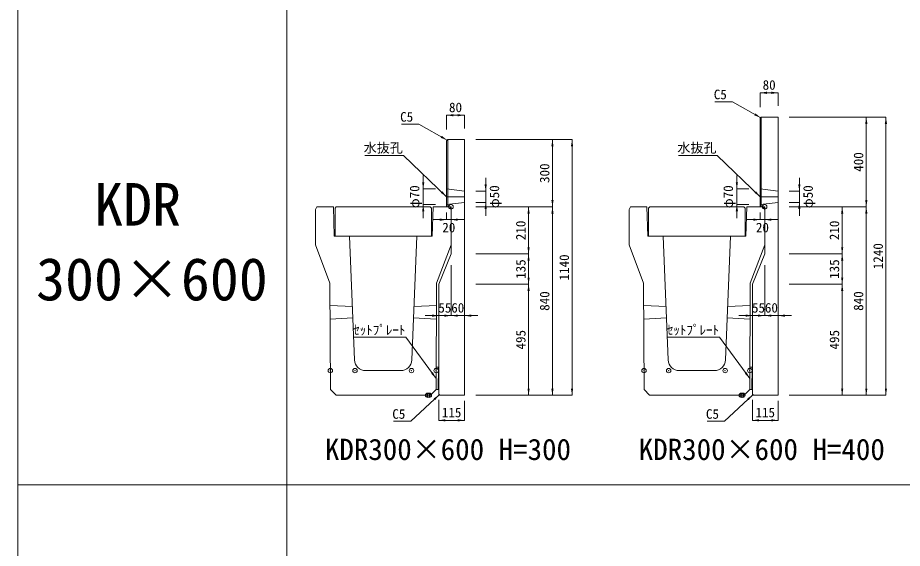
# Model space of a CAD drawing. Units: millimetres at full size, sheet at 1:40. Extents: x 172874 to 199766, y 869448 to 902797.
# Drawn here: x 187274 to 191220, y 897266 to 899632 of the extents above; entities that cross this region are included whole.
import ezdxf
from ezdxf.enums import TextEntityAlignment as Align

# ---------------------------------------------------------------- set-up
doc = ezdxf.new("R2010")
doc.units = ezdxf.units.MM
doc.header["$LTSCALE"] = 40
doc.header["$PDMODE"] = 32
doc.header["$PDSIZE"] = 20
doc.linetypes.add('DASHED', pattern=[7.5, 6, -1.5])
doc.linetypes.add('USER2', pattern=[4.7625, 3.175, -1.5875])
for name, color, linetype, lineweight in [('セットプレート', 3, 'Continuous', 13), ('パネックスKDR', 2, 'Continuous', 13), ('図枠', 5, 'Continuous', 13), ('寸法線', 7, 'Continuous', 13), ('引出線', 4, 'Continuous', 13), ('本体', 2, 'Continuous', 13), ('補助線', 8, 'Continuous', 13)]:
    doc.layers.add(name, color=color, linetype=linetype, lineweight=lineweight)
doc.layers.add('文字', color=7, linetype='Continuous')
doc.styles.add('ＭＳ ゴシック', font='')
doc.styles.get('ＭＳ ゴシック').set_extended_font_data('MS Gothic')

# ---------------------------------------------------------------- blocks, each defined once
blk = doc.blocks.new('filled_arrow')
at = {"color": 0, "linetype": 'Continuous', "lineweight": -2}
blk.add_solid([(7.5, 1.25), (0, 0), (7.5, -1.25)], dxfattribs=at)

msp = doc.modelspace()

# ---------------------------------------------------------------- linework, layer by layer
at = {"layer": 'セットプレート'}
for points in [[(189140.44, 897973.33), (189150.44, 897973.29), (189150.82, 898073.29), (189140.82, 898073.33)], [(190539.46, 897973.33), (190549.46, 897973.29), (190549.85, 898073.29), (190539.85, 898073.33)]]:
    msp.add_lwpolyline(points, close=True, dxfattribs=at)
at = {"layer": 'パネックスKDR'}
for p, q in [((190586.29, 899183.33), (190591.29, 899188.33)), ((190591.29, 899188.33), (190666.29, 899188.33)), ((190666.29, 899188.33), (190666.29, 897948.33)), ((190586.29, 899183.33), (190586.29, 898788.33)), ((189187.26, 899083.33), (189192.26, 899088.33)), ((189187.26, 899083.33), (189187.26, 898788.33)), ((189192.26, 899088.33), (189267.26, 899088.33)), ((189267.26, 899088.33), (189267.26, 897948.33)), ((189187.26, 898788.33), (189207.26, 898788.33)), ((189207.26, 898788.33), (189207.26, 898578.33)), ((190586.29, 898788.33), (190606.29, 898788.33)), ((190606.29, 898788.33), (190606.29, 898578.33)), ((189207.26, 898578.33), (189152.26, 898443.33)), ((190606.29, 898578.33), (190551.29, 898443.33)), ((189152.26, 898443.33), (189152.26, 897953.33)), ((190551.29, 898443.33), (190551.29, 897953.33)), ((189152.26, 897953.33), (189157.26, 897948.33)), ((189157.26, 897948.33), (189267.26, 897948.33)), ((190551.29, 897953.33), (190556.29, 897948.33)), ((190556.29, 897948.33), (190666.29, 897948.33))]:
    msp.add_line(p, q, dxfattribs=at)
at = {"layer": 'パネックスKDR', "lineweight": 5}
for p, q in [((190591.29, 899188.33), (190591.29, 898788.33)), ((189192.26, 899088.33), (189192.26, 898788.33))]:
    msp.add_line(p, q, dxfattribs=at)
at = {"layer": 'パネックスKDR', "linetype": 'DASHED', "lineweight": 9}
for p, q in [((189187.26, 898868.33), (189267.26, 898858.33)), ((190586.29, 898868.33), (190666.29, 898858.33)), ((189187.26, 898798.33), (189267.26, 898808.33)), ((190586.29, 898798.33), (190666.29, 898808.33))]:
    msp.add_line(p, q, dxfattribs=at)
at = {"layer": '図枠'}
for p, q in [((187274.21, 902448.33), (187274.21, 886548.33)), ((188474.21, 902448.33), (188474.21, 886548.33)), ((187274.21, 897548.33), (199674.21, 897548.33)), ((187274.21, 897548.33), (199674.21, 897548.33))]:
    msp.add_line(p, q, dxfattribs=at)
at = {"layer": '寸法線'}
for p, q in [((190586.29, 899296.88), (190666.29, 899296.88)), ((190586.29, 899233.33), (190586.29, 899296.88)), ((190666.29, 899238.33), (190666.29, 899296.88)), ((189187.26, 899196.88), (189267.26, 899196.88)), ((189187.26, 899133.33), (189187.26, 899196.88)), ((189267.26, 899138.33), (189267.26, 899196.88)), ((190716.29, 899188.33), (191147.13, 899188.33)), ((190716.29, 899188.33), (191059.63, 899188.33)), ((191059.63, 898788.33), (191059.63, 899188.33)), ((191147.13, 897948.33), (191147.13, 899188.33)), ((189317.26, 899088.33), (189747.13, 899088.33)), ((189317.26, 899088.33), (189659.63, 899088.33)), ((189659.63, 898788.33), (189659.63, 899088.33)), ((189747.13, 897948.33), (189747.13, 899088.33)), ((189083.19, 898928.33), (189083.19, 898738.33)), ((189361.93, 898918.33), (189361.93, 898748.33)), ((190482.22, 898928.33), (190482.22, 898738.33)), ((190760.96, 898918.33), (190760.96, 898748.33)), ((189137.26, 898868.33), (189083.19, 898868.33)), ((189317.26, 898858.33), (189361.93, 898858.33)), ((190536.29, 898868.33), (190482.22, 898868.33)), ((190716.29, 898858.33), (190760.96, 898858.33)), ((189137.26, 898798.33), (189083.19, 898798.33)), ((189317.26, 898808.33), (189361.93, 898808.33)), ((190536.29, 898798.33), (190482.22, 898798.33)), ((190716.29, 898808.33), (190760.96, 898808.33)), ((189187.26, 898763.33), (189187.26, 898731.25)), ((189207.26, 898763.33), (189207.26, 898731.25)), ((189317.26, 898788.33), (189659.63, 898788.33)), ((189317.26, 898788.33), (189553.11, 898788.33)), ((189317.26, 898788.33), (189659.63, 898788.33)), ((189553.11, 898788.33), (189553.11, 898578.33)), ((189659.63, 898788.33), (189659.63, 897948.33)), ((190586.29, 898763.33), (190586.29, 898731.25)), ((190606.29, 898763.33), (190606.29, 898731.25)), ((190716.29, 898788.33), (191059.63, 898788.33)), ((190716.29, 898788.33), (190952.13, 898788.33)), ((190716.29, 898788.33), (191059.63, 898788.33)), ((190952.13, 898788.33), (190952.13, 898578.33)), ((191059.63, 898788.33), (191059.63, 897948.33)), ((189127.26, 898731.25), (189267.26, 898731.25)), ((190526.29, 898731.25), (190666.29, 898731.25)), ((189317.26, 898578.33), (189553.11, 898578.33)), ((189317.26, 898578.33), (189553.11, 898578.33)), ((189553.11, 898578.33), (189553.11, 898443.33)), ((190716.29, 898578.33), (190952.13, 898578.33)), ((190716.29, 898578.33), (190952.13, 898578.33)), ((190952.13, 898578.33), (190952.13, 898443.33)), ((189207.26, 898528.33), (189207.26, 898303.33)), ((189207.26, 898528.33), (189207.26, 898303.33)), ((189267.26, 898528.33), (189267.26, 898303.33)), ((190606.29, 898528.33), (190606.29, 898303.33)), ((190606.29, 898528.33), (190606.29, 898303.33)), ((190666.29, 898528.33), (190666.29, 898303.33)), ((189317.26, 898443.33), (189553.11, 898443.33)), ((189317.26, 898443.33), (189553.11, 898443.33)), ((189553.11, 898443.33), (189553.11, 897948.33)), ((190716.29, 898443.33), (190952.13, 898443.33)), ((190716.29, 898443.33), (190952.13, 898443.33)), ((190952.13, 898443.33), (190952.13, 897948.33)), ((189152.26, 898393.33), (189152.26, 898303.33)), ((190551.29, 898393.33), (190551.29, 898303.33)), ((189267.26, 898303.33), (189092.26, 898303.33)), ((189147.26, 898303.33), (189327.26, 898303.33)), ((190666.29, 898303.33), (190491.29, 898303.33)), ((190546.29, 898303.33), (190726.29, 898303.33)), ((189152.26, 897928.33), (189152.26, 897836.53)), ((189267.26, 897923.33), (189267.26, 897836.53)), ((189317.26, 897948.33), (189747.13, 897948.33)), ((189317.26, 897948.33), (189659.63, 897948.33)), ((189317.26, 897948.33), (189553.11, 897948.33)), ((190551.29, 897928.33), (190551.29, 897836.53)), ((190666.29, 897923.33), (190666.29, 897836.53)), ((190716.29, 897948.33), (191147.13, 897948.33)), ((190716.29, 897948.33), (191059.63, 897948.33)), ((190716.29, 897948.33), (190952.13, 897948.33)), ((189152.26, 897836.53), (189267.26, 897836.53)), ((190551.29, 897836.53), (190666.29, 897836.53))]:
    msp.add_line(p, q, dxfattribs=at)
at = {"layer": '引出線'}
for points in [[(190588.79, 899185.83), (190462.42, 899256.91), (190384.65, 899256.91)], [(189189.76, 899085.83), (189063.39, 899156.91), (188985.63, 899156.91)], [(189187.26, 898833.33), (188994.8, 899016.78), (188823.06, 899016.78)], [(190586.29, 898833.33), (190393.83, 899016.78), (190222.09, 899016.78)], [(189140.63, 898023.33), (189006.07, 898206.77), (188774.71, 898206.77)], [(190539.66, 898023.33), (190405.1, 898206.77), (190173.74, 898206.77)], [(189154.76, 897950.83), (189028.39, 897832.18), (188950.63, 897832.18)], [(190553.79, 897950.83), (190427.42, 897832.18), (190349.65, 897832.18)]]:
    msp.add_lwpolyline(points, dxfattribs=at)
at = {"layer": '本体'}
for p, q in [((188608.26, 898788.33), (188602.26, 898776.33)), ((188602.26, 898776.33), (188602.26, 898618.33)), ((188608.26, 898788.33), (188682.26, 898788.33)), ((188682.26, 898788.33), (188686.26, 898658.33)), ((189127.26, 898788.33), (189123.26, 898658.33)), ((189127.26, 898788.33), (189201.26, 898788.33)), ((189201.26, 898788.33), (189207.26, 898776.33)), ((189207.26, 898776.33), (189207.26, 898618.33)), ((190007.29, 898788.33), (190001.29, 898776.33)), ((190001.29, 898776.33), (190001.29, 898618.33)), ((190007.29, 898788.33), (190081.29, 898788.33)), ((190081.29, 898788.33), (190085.29, 898658.33)), ((190526.29, 898788.33), (190522.29, 898658.33)), ((190526.29, 898788.33), (190600.29, 898788.33)), ((190600.29, 898788.33), (190606.29, 898776.33)), ((190606.29, 898776.33), (190606.29, 898618.33)), ((188686.26, 898658.33), (188754.76, 898658.33)), ((188754.76, 898658.33), (188776.84, 898106.33)), ((189054.76, 898658.33), (189032.68, 898106.33)), ((189054.76, 898658.33), (189123.26, 898658.33)), ((190085.29, 898658.33), (190153.79, 898658.33)), ((190153.79, 898658.33), (190175.87, 898106.33)), ((190453.79, 898658.33), (190431.71, 898106.33)), ((190453.79, 898658.33), (190522.29, 898658.33)), ((188602.26, 898618.33), (188667.26, 898448.33)), ((189207.26, 898618.33), (189142.26, 898448.33)), ((190001.29, 898618.33), (190066.29, 898448.33)), ((190606.29, 898618.33), (190541.29, 898448.33)), ((188667.26, 898448.33), (188669.09, 897973.33)), ((189142.26, 898448.33), (189140.44, 897973.33)), ((190066.29, 898448.33), (190068.12, 897973.33)), ((190541.29, 898448.33), (190539.46, 897973.33)), ((188826.8, 898058.33), (188982.72, 898058.33)), ((190225.83, 898058.33), (190381.75, 898058.33)), ((188669.09, 897973.33), (188694.19, 897948.33)), ((189115.34, 897948.33), (189140.44, 897973.33)), ((190068.12, 897973.33), (190093.21, 897948.33)), ((190514.37, 897948.33), (190539.46, 897973.33)), ((188694.19, 897948.33), (189115.34, 897948.33)), ((190093.21, 897948.33), (190514.37, 897948.33))]:
    msp.add_line(p, q, dxfattribs=at)
at = {"layer": '本体', "linetype": 'USER2'}
for p, q in [((188667.65, 898348.33), (188767.36, 898343.33)), ((189042.16, 898343.33), (189141.88, 898348.33)), ((190066.68, 898348.33), (190166.39, 898343.33)), ((190441.19, 898343.33), (190540.91, 898348.33)), ((188667.88, 898288.33), (188769.36, 898293.33)), ((189040.16, 898293.33), (189141.65, 898288.33)), ((190066.91, 898288.33), (190168.39, 898293.33)), ((190439.19, 898293.33), (190540.68, 898288.33))]:
    msp.add_line(p, q, dxfattribs=at)
at = {"layer": '本体', "lineweight": 20}
for points in [[(188689.76, 898782.33), (188694.76, 898788.33), (189114.76, 898788.33), (189119.76, 898782.33), (189119.76, 898658.33), (188689.76, 898658.33)], [(190088.79, 898782.33), (190093.79, 898788.33), (190513.79, 898788.33), (190518.79, 898782.33), (190518.79, 898658.33), (190088.79, 898658.33)]]:
    msp.add_lwpolyline(points, close=True, dxfattribs=at)
at = {"layer": '本体'}
for centre, start, end in [((188826.8, 898108.33), 182.29061, 270), ((188982.72, 898108.33), 270, 357.70939), ((190225.83, 898108.33), 182.29061, 270), ((190381.75, 898108.33), 270, 357.70939)]:
    msp.add_arc(centre, 50, start, end, dxfattribs=at)
at = {"layer": '補助線'}
for p, q in [((189187.26, 898833.33), (189267.26, 898833.33)), ((190586.29, 898833.33), (190666.29, 898833.33))]:
    msp.add_line(p, q, dxfattribs=at)
for p in [(189207.26, 898788.33), (190606.29, 898788.33), (188668.76, 898058.33), (188778.76, 898058.33), (189030.76, 898058.33), (189140.76, 898058.33), (190067.79, 898058.33), (190177.79, 898058.33), (190429.79, 898058.33), (190539.79, 898058.33), (189103.26, 897948.33), (189110.26, 897948.33), (189110.26, 897948.33), (190502.29, 897948.33), (190509.29, 897948.33), (190509.29, 897948.33)]:
    msp.add_point(p, dxfattribs=at)

# ---------------------------------------------------------------- block references
at = {"layer": '寸法線', "xscale": 4, "yscale": 4}
for p in [(190586.29, 899296.88), (189187.26, 899196.88), (189207.26, 898731.25), (190606.29, 898731.25), (189207.26, 898303.33), (189267.26, 898303.33), (190606.29, 898303.33), (190666.29, 898303.33), (189152.26, 897836.53), (190551.29, 897836.53)]:
    msp.add_blockref('filled_arrow', p, dxfattribs=at)
for p, rotation in [((190666.29, 899296.88), 180), ((189267.26, 899196.88), 180), ((191059.63, 899188.33), 270), ((191147.13, 899188.33), 270), ((189659.63, 899088.33), 270), ((189747.13, 899088.33), 270), ((189083.19, 898868.33), 90), ((189361.93, 898858.33), 90), ((190482.22, 898868.33), 90), ((190760.96, 898858.33), 90), ((189083.19, 898798.33), 270), ((189361.93, 898808.33), 270), ((189659.63, 898788.33), 90), ((190482.22, 898798.33), 270), ((190760.96, 898808.33), 270), ((191059.63, 898788.33), 90), ((189553.11, 898788.33), 270), ((189659.63, 898788.33), 270), ((190952.13, 898788.33), 270), ((191059.63, 898788.33), 270), ((189187.26, 898731.25), 180), ((190586.29, 898731.25), 180), ((189553.11, 898578.33), 90), ((190952.13, 898578.33), 90), ((189553.11, 898578.33), 270), ((190952.13, 898578.33), 270), ((189553.11, 898443.33), 90), ((189553.11, 898443.33), 270), ((190952.13, 898443.33), 90), ((190952.13, 898443.33), 270), ((189152.26, 898303.33), 180), ((189207.26, 898303.33), 180), ((190551.29, 898303.33), 180), ((190606.29, 898303.33), 180), ((189553.11, 897948.33), 90), ((189659.63, 897948.33), 90), ((189747.13, 897948.33), 90), ((190952.13, 897948.33), 90), ((191059.63, 897948.33), 90), ((191147.13, 897948.33), 90), ((189267.26, 897836.53), 180), ((190666.29, 897836.53), 180)]:
    msp.add_blockref('filled_arrow', p, dxfattribs=dict(at, rotation=rotation))
at = {"layer": '引出線', "xscale": 4, "yscale": 4}
for p, rotation in [((190588.79, 899185.83), 150.6), ((189189.76, 899085.83), 150.6), ((189187.26, 898833.33), 136.4), ((190586.29, 898833.33), 136.4), ((189140.63, 898023.33), 126.3), ((190539.66, 898023.33), 126.3), ((189154.76, 897950.83), 223.2), ((190553.79, 897950.83), 223.2)]:
    msp.add_blockref('filled_arrow', p, dxfattribs=dict(at, rotation=rotation))

# ---------------------------------------------------------------- texts
at = {"layer": '寸法線', "style": 'ＭＳ ゴシック'}
for s, p in [('80', (190626.29, 899331.88)), ('80', (189227.26, 899231.88)), ('20', (189197.26, 898696.25)), ('20', (190596.29, 898696.25)), ('55', (189179.76, 898338.33)), ('60', (189237.26, 898338.33)), ('55', (190578.79, 898338.33)), ('60', (190636.29, 898338.33)), ('115', (189209.76, 897871.53)), ('115', (190608.79, 897871.53))]:
    msp.add_text(s, height=42.72, dxfattribs=at).set_placement(p, align=Align.MIDDLE_CENTER)
for s, p in [('400', (191024.63, 898988.33)), ('300', (189624.63, 898938.33)), ('φ70', (189044.54, 898833.33)), ('φ50', (189400.59, 898833.33)), ('φ70', (190443.56, 898833.33)), ('φ50', (190799.62, 898833.33)), ('210', (189518.11, 898683.33)), ('210', (190917.13, 898683.33)), ('1240', (191112.13, 898568.33)), ('1140', (189712.13, 898518.33)), ('135', (189518.11, 898510.83)), ('135', (190917.13, 898510.83)), ('840', (189624.63, 898368.33)), ('840', (191024.63, 898368.33)), ('495', (189518.11, 898195.83)), ('495', (190917.13, 898195.83))]:
    msp.add_text(s, height=42.72, rotation=90, dxfattribs=at).set_placement(p, align=Align.MIDDLE_CENTER)
at = {"layer": '引出線', "style": 'ＭＳ ゴシック'}
for s, p in [('C5', (190437.42, 899310.91)), ('C5', (189038.39, 899210.91)), ('水抜孔', (188992.55, 899073.06)), ('水抜孔', (190391.58, 899073.06)), ('ｾｯﾄﾌﾟﾚｰﾄ', (189003.82, 898260.77)), ('ｾｯﾄﾌﾟﾚｰﾄ', (190402.85, 898260.77)), ('C5', (189003.39, 897886.18)), ('C5', (190402.42, 897886.18))]:
    msp.add_text(s, height=42.72, dxfattribs=at).set_placement(p, align=Align.TOP_RIGHT)
at = {"layer": '文字', "style": 'ＭＳ ゴシック'}
for s, p in [('KDR ', (187615.21, 898894.5)), ('300×600', (187356.21, 898561.16))]:
    msp.add_text(s, height=189.9, dxfattribs=at).set_placement(p, align=Align.TOP_LEFT)
for s, p in [('KDR300×600 H=300', (188644.45, 897631.15)), ('KDR300×600 H=400', (190044.45, 897631.15))]:
    msp.add_text(s, height=94.94, dxfattribs=at).set_placement(p, align=Align.BOTTOM_LEFT)

doc.saveas('drawing.dxf')
